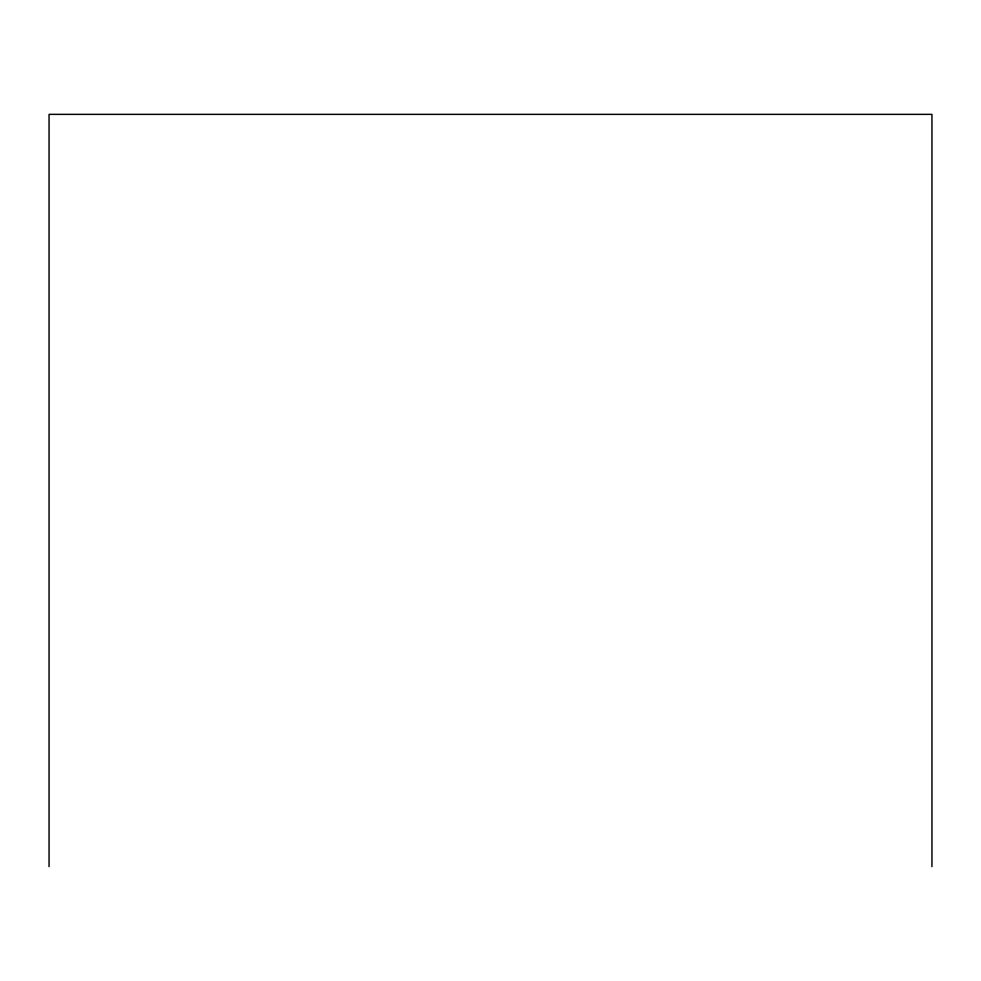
<?xml version="1.0" encoding="UTF-8"?>
<svg xmlns="http://www.w3.org/2000/svg" width="981" height="981" viewBox="0 0 981 981"><rect width="100%" height="100%" fill="white"/><g stroke="black" fill="none" stroke-linecap="round" stroke-linejoin="round"><path stroke-width="1.47" d="M931.95 866.64L931.95 114.36L49.05 114.36L49.05 866.64"/></g></svg>
